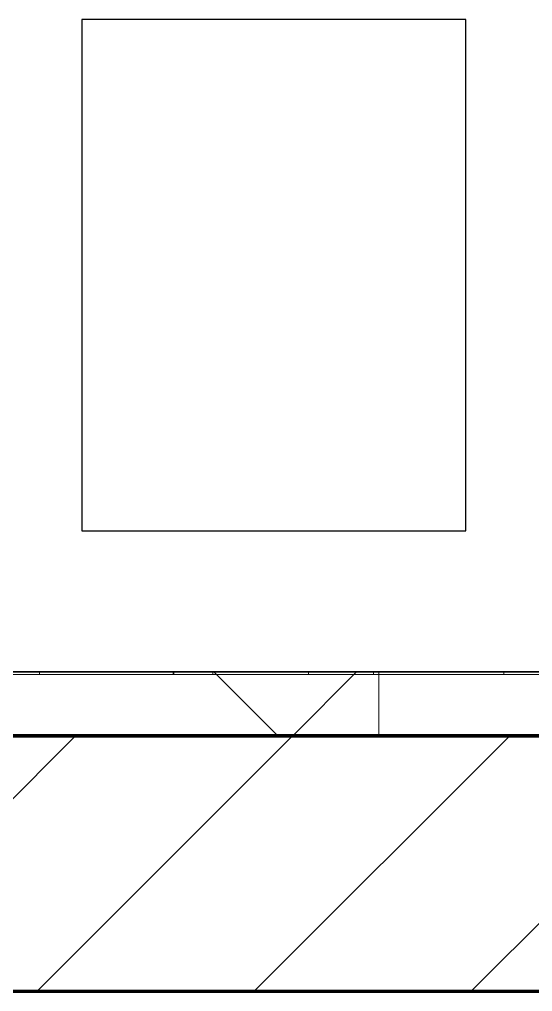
# Model space of a CAD drawing. Header units: millimetres. Extents: x -920231 to -841213, y -17301 to 22361.
# Drawn here: x -854463 to -854062, y -3376 to -2615 of the extents above; entities that cross this region are included whole.
import ezdxf
from ezdxf.xclip import XClip

# ---------------------------------------------------------------- set-up
doc = ezdxf.new("R2010")
doc.units = ezdxf.units.MM
doc.header["$XCLIPFRAME"] = 0
doc.layers.add('000 - WIPEOUT', color=250, linetype='Continuous')
doc.layers.add('A11_ALU.SOLID SHEET', color=2, linetype='Continuous')
for name, color, linetype, lineweight in [('A-GLAZ-CURT', 2, 'Continuous', 9), ('A-WALL', 5, 'Continuous', 35), ('A-WALL-FNSH', 2, 'Continuous', 35), ('A-WALL-PATT', 1, 'Continuous', 35)]:
    doc.layers.add(name, color=color, linetype=linetype, lineweight=lineweight)

# ---------------------------------------------------------------- blocks, each defined once
blk = doc.blocks.new('PPLS-PP19_Custom Tile Pattern - Custom Tile Pattern-V94-4230-01 ENLARGED MULTI-PURPOSE LEVEL - REFLECTED CEILING PLAN - SHEET 1')
at = {"layer": 'A-GLAZ-CURT'}
for p, q in [((34.85, 0), (139.22, 0)), ((34.85, -2), (34.85, 0)), ((139.22, 0), (139.22, -2)), ((139.77, 0), (139.77, -2)), ((170.29, 0), (245.04, 0)), ((170.29, -2), (170.29, 0)), ((195.99, 0), (213.31, 0)), ((213.31, 0), (195.99, 0)), ((230.06, 0), (300, 0)), ((245.04, 0), (245.04, -2)), ((295.8, 0), (300, 0)), ((295.8, -2), (295.8, 0)), ((300, 0), (300, -2)), ((-300, -2), (300, -2)), ((139.22, -2), (34.85, -2)), ((245.04, -2), (170.29, -2)), ((300, -2), (295.8, -2)), ((300, -2), (300, -50)), ((300, -50), (-300, -50))]:
    blk.add_line(p, q, dxfattribs=at)
for points, knots in [([(-119.65, 0), (-117.51, 0), (-106.47, 0), (-86.68, 0), (-63.44, 0), (-54.4, 0), (-48.53, 0), (-30.79, 0), (-18.03, 0), (8.61, 0), (15.02, 0), (22.91, 0), (31, 0), (39.04, 0), (51.19, 0), (58.74, 0), (61.34, 0), (61.45, 0)], [-5106.469297, -5106.469297, -5106.469297, -5106.469297, -4994.692869, -4542.524482, -4008.285538, -3689.699207, -3546.54457, -3315.260113, -2864.387349, -2439.246196, -2084.094819, -1956.422387, -1818.904206, -1645.594513, -1443.202566, -1228.752106, -1120.932285, -1120.932285, -1120.932285, -1120.932285]), ([(31.18, 0), (25.97, 0), (11.99, 0), (-16.92, 0), (-47.42, 0), (-65.35, 0), (-66.28, 0), (-66.31, 0)], [-4496.803627, -4496.803627, -4496.803627, -4496.803627, -4222.080604, -3745.412743, -2981.410125, -2542.574734, -2526.906796, -2526.906796, -2526.906796, -2526.906796]), ([(76.63, 0), (74.8, 0), (67.65, 0), (53.52, 0), (37, 0), (24.07, 0), (12.82, 0), (-2.9, 0), (-20.62, 0), (-32.81, 0), (-42.45, 0), (-47.04, 0), (-47.78, 0)], [-3095.572228, -3095.572228, -3095.572228, -3095.572228, -2950.589685, -2634.532728, -2313.748533, -2106.613311, -1925.670641, -1617.263037, -1290.787923, -1039.307308, -819.71621, -773.893057, -773.893057, -773.893057, -773.893057]), ([(-36.78, 0), (-32.43, 0), (-19.22, 0), (8.83, 0), (43.36, 0), (70.92, 0), (82.12, 0), (83.66, 0)], [-6191.144455, -6191.144455, -6191.144455, -6191.144455, -5862.463379, -5340.621928, -4573.028122, -4094.177415, -3869.465285, -3869.465285, -3869.465285, -3869.465285]), ([(30.82, 0), (29.27, 0), (20.14, 0), (3.54, 0), (-16.58, 0), (-34.76, 0), (-36.04, 0)], [-10462.034656, -10462.034656, -10462.034656, -10462.034656, -10363.088938, -9884.23066, -9424.652049, -9182.880979, -9182.880979, -9182.880979, -9182.880979]), ([(70.61, 0), (66.16, 0), (55.8, 0), (39.61, 0), (24.74, 0), (2.64, 0), (-17.84, 0), (-30.57, 0), (-31.82, 0), (-32, 0)], [-4647.237329, -4647.237329, -4647.237329, -4647.237329, -4326.416877, -4098.545751, -3766.694881, -3333.063701, -2994.501669, -2698.150104, -2614.070998, -2614.070998, -2614.070998, -2614.070998]), ([(-30.52, 0), (-27.11, 0), (-17.83, 0), (5.99, 0), (22.06, 0), (37.44, 0), (45.92, 0), (57.76, 0), (64.47, 0), (72.74, 0), (75.22, 0), (76.03, 0), (76.21, 0)], [-2323.618664, -2323.618664, -2323.618664, -2323.618664, -2142.497158, -1716.209403, -1206.526904, -1089.329421, -901.315459, -753.071572, -495.328968, -421.953223, -334.951786, -290.452333, -290.452333, -290.452333, -290.452333]), ([(-28.57, 0), (-26.93, 0), (-20.29, 0), (-11.45, 0), (2.08, 0), (13.15, 0), (20.94, 0), (24.03, 0), (24.42, 0)], [-5361.429781, -5361.429781, -5361.429781, -5361.429781, -5261.36855, -5050.479954, -4785.90057, -4596.498881, -4445.288762, -4399.096334, -4399.096334, -4399.096334, -4399.096334]), ([(-15.19, 0), (-13.07, 0), (7.48, 0), (42.82, 0), (88.72, 0), (120.63, 0), (138.28, 0), (138.53, 0)], [-461.142613, -461.142613, -461.142613, -461.142613, -429.606584, -390.253598, -346.313304, -291.370682, -290.5735, -290.5735, -290.5735, -290.5735]), ([(22.85, 0), (21.25, 0), (15.72, 0), (11.55, 0), (9.01, 0)], [-292.049218, -292.049218, -292.049218, -292.049218, -285.83788, -269.307637, -269.307637, -269.307637, -269.307637]), ([(24.12, 0), (23.82, 0), (20.72, 0), (15.48, 0), (10.8, 0), (9.63, 0)], [-4338.876447, -4338.876447, -4338.876447, -4338.876447, -4306.476363, -4080.000647, -3772.857994, -3772.857994, -3772.857994, -3772.857994]), ([(18.16, 0), (19.15, 0), (21.93, 0), (23.61, 0), (24.06, 0)], [-5700.113719, -5700.113719, -5700.113719, -5700.113719, -5554.232259, -5483.599923, -5483.599923, -5483.599923, -5483.599923]), ([(95.64, 0), (95.57, 0), (90.8, 0), (85.59, 0), (74.4, 0), (62.26, 0), (51.85, 0), (43.81, 0), (29.53, 0), (20.67, 0), (18.85, 0), (18.16, 0)], [-7537.299924, -7537.299924, -7537.299924, -7537.299924, -7531.75727, -7135.649961, -6924.452779, -6738.82075, -6548.303034, -6314.283804, -6135.05769, -5972.647715, -5832.674503, -5832.674503, -5832.674503, -5832.674503]), ([(95.66, 0), (83.28, 0), (62.9, 0), (38.29, 0), (27.52, 0), (23.78, 0)], [-367.818005, -367.818005, -367.818005, -367.818005, -330.153101, -307.516438, -293.250741, -293.250741, -293.250741, -293.250741]), ([(27.44, 0), (27.9, 0), (29.54, 0), (38.07, 0), (53.39, 0), (71.67, 0), (84.83, 0), (86.01, 0), (92.51, 0), (94.33, 0)], [-5037.309798, -5037.309798, -5037.309798, -5037.309798, -4887.603822, -4705.298446, -4353.683244, -3960.84581, -3759.045785, -3336.541051, -2783.776468, -2783.776468, -2783.776468, -2783.776468]), ([(53.18, 0), (53.06, 0), (52.22, 0), (44.99, 0), (36.46, 0), (30.82, 0)], [-622.740158, -622.740158, -622.740158, -622.740158, -566.066452, -360.610861, 0, 0, 0, 0]), ([(136.44, 0), (121.66, 0), (86.93, 0), (51.16, 0), (31.18, 0)], [-106.750556, -106.750556, -106.750556, -106.750556, -59.610984, 0, 0, 0, 0]), ([(34.85, 0), (38.34, 0), (49.1, 0), (69.65, 0), (86.68, 0), (95.4, 0)], [-133.562983, -133.562983, -133.562983, -133.562983, -118.513713, -97.899267, -70.709815, -70.709815, -70.709815, -70.709815]), ([(94.51, 0), (86.3, 0), (73.08, 0), (57.82, 0), (46.51, 0), (41.18, 0), (36.02, 0), (35.54, 0), (35.54, 0)], [-388.397396, -388.397396, -388.397396, -388.397396, -357.622665, -341.267687, -334.000314, -326.15566, -319.318397, -317.489778, -317.489778, -317.489778, -317.489778]), ([(36.29, 0), (37.77, 0), (48.82, 0), (64.79, 0), (82.7, 0), (93.85, 0), (95.67, 0)], [-314.598523, -314.598523, -314.598523, -314.598523, -305.899624, -287.17622, -249.500363, -241.933378, -241.933378, -241.933378, -241.933378]), ([(61.47, 0), (61.47, 0), (61.21, 0), (54.61, 0), (53.71, 0), (53.56, 0)], [-1113.311073, -1113.311073, -1113.311073, -1113.311073, -1096.402191, -891.204116, -747.28819, -747.28819, -747.28819, -747.28819]), ([(76.22, 0), (75.58, 0), (73.64, 0), (71.05, 0), (70.61, 0)], [-193.634889, -193.634889, -193.634889, -193.634889, -31.537676, 0, 0, 0, 0]), ([(95.66, 0), (97.8, 0), (107.56, 0), (116.36, 0), (128.82, 0), (129.02, 0), (129.02, 0)], [-70.441954, -70.441954, -70.441954, -70.441954, -63.759246, -39.050993, -35.895543, -35.445596, -35.445596, -35.445596, -35.445596]), ([(167.07, 0), (166.75, 0), (161.66, 0), (147.02, 0), (116.71, 0), (98.86, 0), (95.67, 0)], [-535.995142, -535.995142, -535.995142, -535.995142, -530.793311, -458.593899, -401.860199, -389.847052, -389.847052, -389.847052, -389.847052]), ([(103.09, 0), (101.08, 0), (98.6, 0), (96.12, 0), (95.69, 0)], [-375.435014, -375.435014, -375.435014, -375.435014, -369.147452, -367.854487, -367.854487, -367.854487, -367.854487]), ([(114.39, 0), (114.2, 0), (112.08, 0), (105.6, 0), (98.15, 0), (96.03, 0)], [-8148.58938, -8148.58938, -8148.58938, -8148.58938, -8105.191388, -7723.759874, -7548.167004, -7548.167004, -7548.167004, -7548.167004]), ([(96.49, 0), (107.46, 0), (125.17, 0), (132.42, 0), (134.6, 0)], [-240.79965, -240.79965, -240.79965, -240.79965, -194.761443, -152.241002, -152.241002, -152.241002, -152.241002]), ([(96.7, 0), (97.01, 0), (100.31, 0), (108.97, 0), (120.79, 0), (139.94, 0), (163.31, 0), (185.23, 0), (193.62, 0), (194.69, 0), (194.79, 0)], [-2253.533331, -2253.533331, -2253.533331, -2253.533331, -2233.599744, -2052.234781, -1843.028543, -1530.39897, -1095.004608, -529.74427, -295.064701, -265.121568, -265.121568, -265.121568, -265.121568]), ([(129.02, 0), (129, 0), (124.41, 0), (122.35, 0), (114.96, 0), (108.04, 0), (103.09, 0)], [-35.354907, -35.354907, -35.354907, -35.354907, -31.430235, -22.807238, -15.488593, 0, 0, 0, 0]), ([(157.9, 0), (156.77, 0), (151.67, 0), (143.29, 0), (134.04, 0), (126.24, 0), (118.6, 0), (114.23, 0), (111.98, 0), (105.66, 0), (105.23, 0), (105.23, 0)], [-10292.955006, -10292.955006, -10292.955006, -10292.955006, -10098.273015, -9847.788484, -9677.714971, -9567.007022, -9453.21225, -9220.200448, -9012.77275, -8966.157302, -8929.495943, -8929.495943, -8929.495943, -8929.495943]), ([(105.26, 0), (105.52, 0), (111.01, 0), (112.65, 0), (113.59, 0)], [-8920.561005, -8920.561005, -8920.561005, -8920.561005, -8814.835624, -8577.462505, -8577.462505, -8577.462505, -8577.462505]), ([(193.8, 0), (193.33, 0), (190.11, 0), (183.13, 0), (171, 0), (161.95, 0), (161.28, 0), (158.35, 0), (157.85, 0), (157.77, 0)], [-11665.349007, -11665.349007, -11665.349007, -11665.349007, -11565.880756, -11105.624034, -10839.086983, -10768.332124, -10666.779182, -10580.760289, -10550.278881, -10550.278881, -10550.278881, -10550.278881]), ([(300, 0), (286.53, 0), (254.22, 0), (207.11, 0), (177.41, 0), (159.34, 0), (158.33, 0), (158.3, 0)], [-285.253232, -285.253232, -285.253232, -285.253232, -244.693688, -187.987675, -143.776725, -129.632772, -123.352749, -123.352749, -123.352749, -123.352749]), ([(159.07, 0), (159.13, 0), (160.84, 0), (163.52, 0), (166.75, 0), (167.07, 0)], [-115.643202, -115.643202, -115.643202, -115.643202, -114.681583, -87.660824, -84.805015, -84.805015, -84.805015, -84.805015]), ([(167.47, 0), (169.53, 0), (174.91, 0), (185.98, 0), (208.82, 0), (219.42, 0), (230.06, 0)], [-83.620515, -83.620515, -83.620515, -83.620515, -65.295536, -41.623857, -24.459831, 0, 0, 0, 0]), ([(215.22, 0), (214.62, 0), (210.55, 0), (203.98, 0), (187.54, 0), (175.3, 0), (169.49, 0)], [-203.825446, -203.825446, -203.825446, -203.825446, -198.527383, -184.406837, -162.427601, -142.916156, -142.916156, -142.916156, -142.916156]), ([(170.29, 0), (170.39, 0), (171.48, 0), (172.17, 0), (172.45, 0)], [-59.471458, -59.471458, -59.471458, -59.471458, -56.742688, -29.735729, -29.735729, -29.735729, -29.735729]), ([(172.07, 0), (177.66, 0), (187.87, 0), (201.08, 0), (207.47, 0), (213.96, 0), (215.11, 0)], [-255.364076, -255.364076, -255.364076, -255.364076, -237.955587, -223.92608, -215.862851, -208.75215, -208.75215, -208.75215, -208.75215]), ([(300, 0), (288.22, 0), (262, 0), (230.48, 0), (220, 0), (219.04, 0)], [-12528.858583, -12528.858583, -12528.858583, -12528.858583, -11905.454923, -11162.864862, -10859.773777, -10859.773777, -10859.773777, -10859.773777]), ([(219.84, 0), (220.8, 0), (227.72, 0), (240.28, 0), (245.04, 0)], [-10674.31991, -10674.31991, -10674.31991, -10674.31991, -10511.382485, -9932.504441, -9932.504441, -9932.504441, -9932.504441]), ([(284.78, 0), (284.83, 0), (285.23, 0), (287.47, 0), (293.59, 0), (297.76, 0), (300, 0)], [-4096.535135, -4096.535135, -4096.535135, -4096.535135, -4053.389046, -3959.664717, -3862.421465, -3746.95702, -3746.95702, -3746.95702, -3746.95702]), ([(295.8, 0), (294.18, 0), (290.94, 0), (286.68, 0), (285.79, 0)], [-4679.165325, -4679.165325, -4679.165325, -4679.165325, -4358.271401, -4213.061173, -4213.061173, -4213.061173, -4213.061173])]:
    blk.add_open_spline(points, degree=3, knots=knots, dxfattribs=at)
for points in [[(24.88, 0), (25.51, 0), (25.88, 0), (26.12, 0)], [(80.35, 0), (79.57, 0), (78.27, 0), (76.63, 0)], [(84.06, 0), (83.48, 0), (82.41, 0), (81.72, 0)], [(195.11, 0), (194.91, 0), (194.44, 0), (193.8, 0)]]:
    blk.add_open_spline(points, degree=3, dxfattribs=at)
blk = doc.blocks.new('PPLS-PP19_Custom Tile Pattern - Custom Tile Pattern-V95-4230-01 ENLARGED MULTI-PURPOSE LEVEL - REFLECTED CEILING PLAN - SHEET 1')
at = {"layer": 'A-GLAZ-CURT'}
for p, q in [((-300, 0), (-202.31, 0)), ((-300, -2), (-300, 0)), ((-293.07, 0), (-289.41, 0)), ((-289.41, 0), (-293.07, 0)), ((-288.87, 0), (-275.75, 0)), ((-275.75, 0), (-288.87, 0)), ((-222.32, 0), (-217.05, 0)), ((-217.05, 0), (-222.32, 0)), ((-216.25, 0), (-205, 0)), ((-205, 0), (-216.25, 0)), ((-202.31, 0), (-202.31, -2)), ((-300, -2), (300, -2)), ((-300, -50), (-300, -2)), ((-202.31, -2), (-300, -2)), ((300, -50), (-300, -50))]:
    blk.add_line(p, q, dxfattribs=at)
at = {"layer": 'A-GLAZ-CURT', "flags": 128}
for points in [[(-300, 0), (-291.7, 0), (-283.58, 0), (-275.62, 0), (-267.8, 0), (-260.12, 0), (-252.56, 0), (-245.12, 0), (-237.77, 0), (-230.5, 0), (-223.32, 0), (-217.02, 0)], [(-174.21, 0), (-178.96, 0), (-183.97, 0), (-189.27, 0), (-194.85, 0), (-200.68, 0), (-206.74, 0), (-213.02, 0), (-219.49, 0), (-226.14, 0), (-232.95, 0), (-239.91, 0), (-247.01, 0), (-254.25, 0), (-261.61, 0), (-269.09, 0), (-276.68, 0), (-284.36, 0), (-292.14, 0), (-300, 0)], [(-216.2, 0), (-209.18, 0), (-202.31, 0)]]:
    blk.add_lwpolyline(points, dxfattribs=at)
at = {"layer": 'A-GLAZ-CURT'}
for points in [[(-300, 0), (-296.26, 0), (-292.54, 0), (-288.84, 0)], [(-289.1, 0), (-292.69, 0), (-296.33, 0), (-300, 0)]]:
    blk.add_open_spline(points, degree=3, dxfattribs=at)
for points, knots in [([(-217.02, 0), (-237.2, 0), (-260.54, 0), (-287.11, 0), (-288.85, 0)], [-15068.860628, -15068.860628, -15068.860628, -15068.860628, -13729.592194, -13636.767862, -13636.767862, -13636.767862, -13636.767862]), ([(-288.02, 0), (-276.85, 0), (-233.49, 0), (-184.21, 0), (-151.15, 0), (-140.66, 0)], [-5108.332465, -5108.332465, -5108.332465, -5108.332465, -4502.809032, -2700.551212, -1671.606487, -1671.606487, -1671.606487, -1671.606487]), ([(-217.46, 0), (-223.86, 0), (-236, 0), (-255.22, 0), (-262.59, 0), (-264.9, 0), (-265.4, 0)], [-1195.397769, -1195.397769, -1195.397769, -1195.397769, -858.079193, -543.655514, -208.940337, 0, 0, 0, 0]), ([(-258.6, 0), (-257.91, 0), (-254.26, 0), (-241.25, 0), (-227.53, 0), (-218.86, 0), (-217.07, 0)], [-5722.54675, -5722.54675, -5722.54675, -5722.54675, -5657.471696, -5413.335975, -5017.494783, -4916.013316, -4916.013316, -4916.013316, -4916.013316]), ([(-133.82, 0), (-135.51, 0), (-137.8, 0), (-149.31, 0), (-162.01, 0), (-177.91, 0), (-199.46, 0), (-216.65, 0), (-231.26, 0), (-233.46, 0), (-234, 0)], [-2731.647847, -2731.647847, -2731.647847, -2731.647847, -2418.507304, -2308.929706, -2113.765672, -1763.376603, -1422.553702, -978.033455, -846.069444, -682.911962, -682.911962, -682.911962, -682.911962]), ([(-233.49, 0), (-233.44, 0), (-232.38, 0), (-230.74, 0), (-225.3, 0), (-223.63, 0)], [-455.274641, -455.274641, -455.274641, -455.274641, -440.605512, -119.536984, 0, 0, 0, 0]), ([(-223.63, 0), (-219.39, 0), (-206.17, 0), (-188.58, 0), (-169.02, 0), (-156.01, 0), (-148.18, 0), (-146.3, 0)], [-5463.295695, -5463.295695, -5463.295695, -5463.295695, -5161.076232, -4739.070012, -4465.409639, -4149.119819, -4046.8857, -4046.8857, -4046.8857, -4046.8857]), ([(-145.27, 0), (-147.68, 0), (-147.93, 0), (-158.72, 0), (-174.02, 0), (-185.59, 0), (-202.65, 0), (-213.27, 0), (-217.03, 0)], [-2899.81622, -2899.81622, -2899.81622, -2899.81622, -2477.344047, -2237.412286, -2029.680487, -1755.085331, -1400.429864, -1202.964696, -1202.964696, -1202.964696, -1202.964696]), ([(-217.02, 0), (-215.57, 0), (-211.12, 0), (-200.2, 0), (-185.8, 0), (-171.77, 0), (-158.7, 0), (-157.22, 0)], [-4915.121678, -4915.121678, -4915.121678, -4915.121678, -4832.723979, -4666.091899, -4349.945572, -4000.813434, -3840.635403, -3840.635403, -3840.635403, -3840.635403]), ([(-108.4, 0), (-116.54, 0), (-146.91, 0), (-184.95, 0), (-215.87, 0), (-216.72, 0)], [-17961.803277, -17961.803277, -17961.803277, -17961.803277, -17136.203329, -15131.813646, -15075.510382, -15075.510382, -15075.510382, -15075.510382])]:
    blk.add_open_spline(points, degree=3, knots=knots, dxfattribs=at)
blk = doc.blocks.new('*U1487')
at = {"color": 3}
blk.add_wipeout([(-200, -5450), (200, -5450), (200, -5750), (-200, -5750)], dxfattribs=at).dxf.layer = '000 - WIPEOUT'
at = {"layer": 'A11_ALU.SOLID SHEET', "color": 0, "linetype": 'ByBlock'}
blk.add_lwpolyline([(-200, -5750), (200, -5750), (200, -5450), (-200, -5450)], close=True, dxfattribs=at)
blk = doc.blocks.new('*U1512')
at = {"layer": 'A11_ALU.SOLID SHEET', "linetype": 'ByBlock', "rotation": 90}
blk.add_blockref('*U1487', (-115182, -6394.5), dxfattribs=at)

msp = doc.modelspace()

# ---------------------------------------------------------------- block references
ref = msp.add_blockref('*U1512', (-744682.37, 3579.02))
XClip(ref).set_block_clipping_path([(-170955.001718735, -20880.0077451951), (-101425.4223389953, 14393.0014498747)])

# ---------------------------------------------------------------- next in the draw order: hatches: boundary and pattern name
at = {"layer": 'A-WALL-PATT', "lineweight": 9}
h = msp.add_hatch(dxfattribs=at)
h.set_pattern_fill('FP_3', color=256, style=0, pattern_type=2)
h.set_pattern_definition([(45, (0, 0), (-212.13203, 212.13203), []), (135, (0, 0), (-212.13203, -212.13203), [])])
h.paths.add_polyline_path([(-850767.37, -3175.94), (-850767.37, -3125.94), (-868697.34, -3125.94), (-868743.96, -3175.94), (-850867, -3175.94)])
h = msp.add_hatch(dxfattribs=at)
h.set_pattern_fill('FP_2', color=256, style=0, pattern_type=2)
h.set_pattern_definition([(45, (0, 0), (-84.852814, 84.852814), [])])
h.paths.add_polyline_path([(-850567.37, -3375.94), (-850567.37, -3175.94), (-868402.13, -3175.94), (-868588.64, -3375.94), (-850766.31, -3375.94)])

# ---------------------------------------------------------------- next in the draw order: linework, layer by layer
at = {"layer": 'A-WALL', "color": 7, "lineweight": 70}
for p, q in [((-868402.13, -3175.94), (-850767.37, -3175.94)), ((-850767.37, -3175.94), (-868402.13, -3175.94)), ((-850766.31, -3375.94), (-868588.64, -3375.94))]:
    msp.add_line(p, q, dxfattribs=at)
at = {"layer": 'A-WALL-FNSH', "color": 250}
msp.add_line((-868697.34, -3125.94), (-850817.37, -3125.94), dxfattribs=at)

# ---------------------------------------------------------------- next in the draw order: block references
at = {"layer": 'A-GLAZ-CURT'}
for name, p in [('PPLS-PP19_Custom Tile Pattern - Custom Tile Pattern-V94-4230-01 ENLARGED MULTI-PURPOSE LEVEL - REFLECTED CEILING PLAN - SHEET 1', (-854482.37, -3125.94)), ('PPLS-PP19_Custom Tile Pattern - Custom Tile Pattern-V95-4230-01 ENLARGED MULTI-PURPOSE LEVEL - REFLECTED CEILING PLAN - SHEET 1', (-853882.37, -3125.94))]:
    msp.add_blockref(name, p, dxfattribs=at)

doc.saveas('drawing.dxf')
